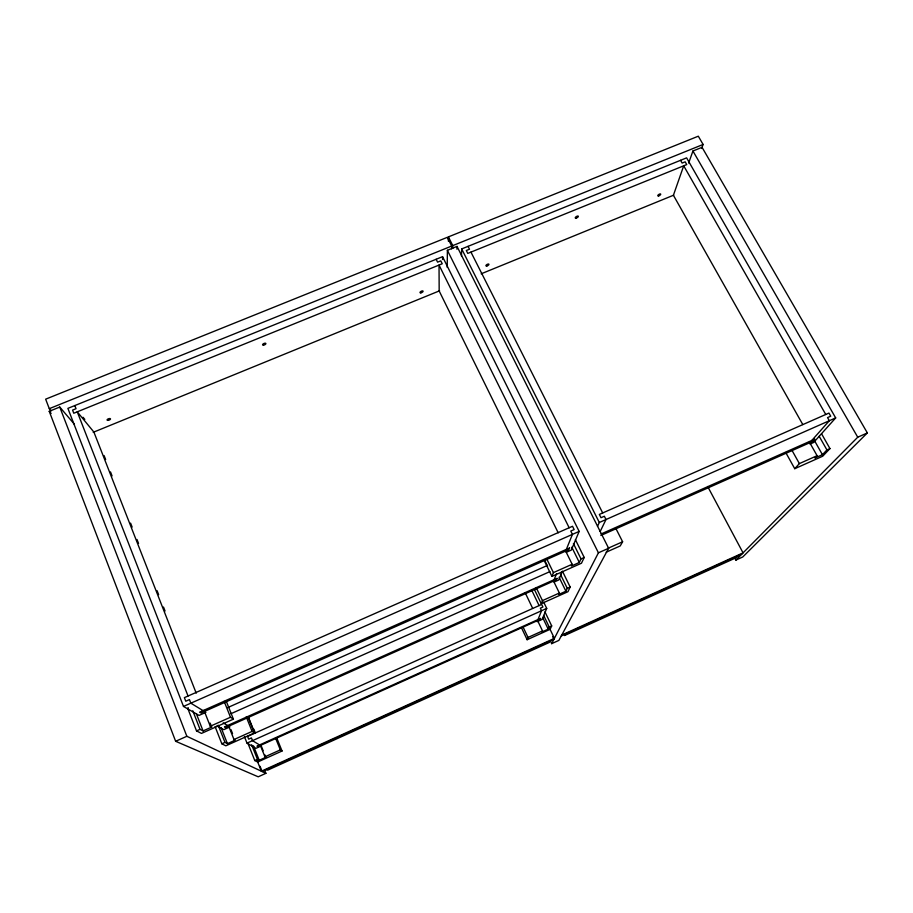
<?xml version="1.0" encoding="UTF-8"?>
<svg xmlns="http://www.w3.org/2000/svg" width="913" height="913" viewBox="0 0 913 913"><rect width="100%" height="100%" fill="white"/><g stroke="black" fill="none" stroke-linecap="round" stroke-linejoin="round"><path stroke-width="1.37" d="M442.554 259.497L442.554 256.679L67.882 408.373L183.49 706.434L199.034 715.415L205.927 712.357M447.233 267.361L447.381 250.31L457.014 246.407L608.629 548.268L558.87 640.401L551.68 643.665L550.459 641.097M448.363 241.169L448.409 236.889L698.308 136.197L703.101 144.459L701.629 148.465M451.661 248.85L451.707 246.042L447.336 237.323L45.65 399.175L49.291 408.67L51.174 410.804M452.734 248.416L452.78 245.608L448.409 236.889M456.945 249.238L457.014 246.407M461.464 256.051L461.681 248.929L686.61 157.858L835.68 417.914L813.643 442.463L810.036 444.06M688.653 163.062L692.933 151.01L702.051 147.324L867.35 432.922L742.783 556.953L735.901 560.08L734.566 557.569M521.677 628.167L527.132 639.716L528.022 637.457L542.516 630.906L537.609 620.612M534.47 589.581L541.238 603.687L542.448 600.617L559.361 593.028L553.769 581.524M543.851 559.772L551.931 576.4L553.415 572.622L572.154 564.268L565.877 551.509M537.586 620.578L537.152 621.673L542.071 619.448L546.727 608.412L543.634 602.009M537.997 619.562L541.569 610.729L540.336 608.161L542.915 607.008L541.683 604.44L247.583 736.426L248.667 739.153L251.417 737.921L252.513 740.66L259.566 744.94M554.111 579.687L556.565 573.626M566.357 549.386L572.428 534.379L570.785 531.069L574.151 529.574L572.519 526.276L184.369 697.635L185.761 701.218L189.436 699.598L190.828 703.181L203.051 710.611M562.408 571.161L558.699 579.995L554.1 582.049M442.554 256.679L579.162 531.4L571.287 550.094L566.208 552.354M542.516 630.906L542.06 631.956L548.222 629.16L549.215 627.037L551.703 625.919L544.947 611.836M559.361 593.028L558.722 594.454L565.912 591.236L567.27 588.337L570.169 587.036L562.693 571.721M572.154 564.268L571.367 566.026L579.333 562.476L580.999 558.904L584.217 557.466L575.373 539.617M597.513 526.322L599.316 522.487L835.68 417.914M551.703 625.919L550.083 629.342L527.132 639.716M570.169 587.036L567.954 591.704L541.238 603.687M584.217 557.466L581.478 563.218L551.931 576.4M600.161 531.549L606.004 519.52L604.349 516.233L601.005 517.717L599.35 514.43L828.936 413.075L830.716 416.202L827.543 417.595L829.335 420.722L811.783 440.477M549.854 641.143L549.17 642.512L267.657 770.161L266.505 769.602M551.68 643.665L598.426 552.81L608.629 548.268M565.33 634.124L564.542 635.539L736.061 557.763L737.898 555.891M615.556 527.828L622.62 541.774L620.235 545.928L606.221 552.182M785.751 452.528L794.744 468.7L799.377 463.599L817.101 455.701L809.409 442.075M817.101 455.701L814.91 458.052L822.43 454.685L826.927 449.949L829.963 448.591L821.529 433.732M829.963 448.591L822.704 456.226L794.744 468.7M735.901 560.08L857.741 437.213L867.35 432.922M260.194 744.985L264.953 756.831L280.337 749.881L282.049 751.011L257.694 762.024L254.795 760.552L247.937 743.353M251.646 744.803L257.455 759.354L259.235 760.278L265.809 757.311L264.747 754.674M561.769 635.037L743.056 552.867L707.678 486.515M262.157 771.565L553.929 639.294L552.696 636.738M561.255 635.973L741.801 554.123M264.838 770.675L265.9 773.322L258.231 776.803L175.638 741.288L49.234 411.307L59.756 407.061L74.444 424.294M254.795 760.552L257.455 759.354M215.069 726.554L221.836 743.775L224.975 742.372L227.417 743.65L235.166 740.181L233.99 739.53L228.752 726.314M233.99 739.53L252.102 731.404L254.476 732.956L225.819 745.807L221.836 743.775M244.376 736.54L247.012 743.125L546.727 608.412M192.803 710.782L200.027 729.339L203.063 730.925L211.702 727.068L210.15 723.096M226.036 700.636L233.408 719.159L201.465 733.413L196.523 730.902L187.758 708.362M600.868 535.475L812.798 441.378L814.818 439.13L601.005 534.014M227.588 707.643L547.423 565.432M230.818 713.761L549.9 571.618M196.523 730.902L200.027 729.339M607.796 548.371L622.62 541.774M175.638 741.288L186.845 736.289L265.9 773.322M204.021 710.36L210.252 726.257L230.475 717.241L233.408 719.159M183.49 706.434L579.162 531.4M93.206 432.317L439.598 290.791M481.174 273.809L673.68 195.165M49.291 408.67L451.707 246.042M452.78 245.608L703.101 144.459M210.252 726.257L211.702 727.068M264.953 756.831L265.809 757.311M216.929 725.744L223.731 729.681L229.905 726.919L228.707 726.189M247.012 743.125L255.994 748.318L261.244 745.955L260.376 745.43M223.229 722.868L227.588 725.515M49.234 411.307L51.128 413.441M83.049 417.264L84.806 419.398M187.964 708.077L188.34 708.614L188.318 708.043M692.933 151.01L857.741 437.213M680.562 160.311L682.137 163.062L685.161 161.829L686.736 164.58L467.776 253.403L466.315 250.516L469.499 249.238L468.049 246.35M825.763 414.479L683.7 165.812L673.406 195.268L802.801 424.568M819.201 436.311L826.927 449.949M814.738 441.07L822.43 454.685M791.742 449.915L799.377 463.599M470.96 252.114L602.694 512.958M461.681 248.929L599.316 522.487M447.381 250.31L598.426 552.81M436.152 259.269L437.589 262.168L440.785 260.867L442.234 263.766L73.782 413.235L72.561 410.097L76.03 408.693L74.82 405.566M569.153 527.76L439.027 265.067L439.176 290.973L558.208 532.815M573.432 543.6L580.999 558.904M571.778 547.184L579.333 562.476M247.845 742.714L248.21 743.342L248.051 742.623M560.422 574.288L567.27 588.337M559.064 577.187L565.912 591.236M547.184 559.817L553.415 572.622M545.107 561.153L547.595 566.265M536.273 587.778L542.448 600.617M531.743 590.255L539.104 605.593M543.692 615.51L549.215 627.037M549.5 628.144L554.408 638.37L261.358 771.2L257.146 760.666M542.687 617.599L548.222 629.16M525.192 592.754L532.564 608.172M523.16 627.197L528.022 637.457M276.696 737.807L282.049 751.011M275.509 738.001L280.337 749.881M261.038 745.442L263.161 750.714M253.848 729.179L255.435 733.128M248.439 717.241L254.795 733.071M248.108 717.093L254.476 732.956M246.27 716.853L252.102 731.404M253.437 745.784L259.235 760.278M260.045 766.292L261.632 770.252M224.153 701.332L230.475 717.241M230.978 729.613L232.541 733.573M221.163 727.775L227.417 743.65M218.196 725.162L224.975 742.372M104.082 455.553L105.646 459.524M110.507 471.93L112.071 475.913M130.582 523.126L132.145 527.098M137.007 539.492L138.559 543.463M157.093 590.7L158.645 594.683M163.495 607.042L165.059 611.014M196.215 693.172L93.879 432.043L77.251 411.82L188.032 696.014M196.329 713.669L203.063 730.925M59.756 407.061L186.845 736.289M540.485 618.443L540.062 619.459L257.74 746.617L256.918 746.126L540.485 618.443M557.021 578.386L556.439 579.789L225.602 727.581L224.461 726.908L557.021 578.386M569.575 547.96L568.867 549.672L200.974 712.996L199.57 712.163L569.575 547.96M107.791 420.357A1.815 0.73 -19.2 0 0 110.507 419.021A1.815 0.73 -19.2 0 0 108.042 418.964A1.815 0.73 -19.2 0 0 107.791 420.357M420.847 292.845A1.7 0.696 -26.5 0 0 423.096 291.224A1.7 0.696 -26.5 0 0 420.699 291.578A1.7 0.696 -26.5 0 0 420.847 292.845M263.48 345.137A1.769 0.753 -22.8 0 0 265.888 343.573A1.769 0.753 -22.8 0 0 263.321 343.802A1.769 0.753 -22.8 0 0 263.48 345.137M658.695 195.884A1.712 0.639 -31.4 0 0 660.704 194.081A1.712 0.639 -31.4 0 0 658.273 194.857A1.712 0.639 -31.4 0 0 658.695 195.884M486.903 265.945A1.7 0.685 -28 0 0 488.923 264.234A1.7 0.685 -28 0 0 486.412 264.873A1.7 0.685 -28 0 0 486.903 265.945M575.989 218.127A1.735 0.685 -30.1 0 0 578.34 216.392A1.735 0.685 -30.1 0 0 576.057 216.746A1.735 0.685 -30.1 0 0 575.989 218.127"/></g></svg>
